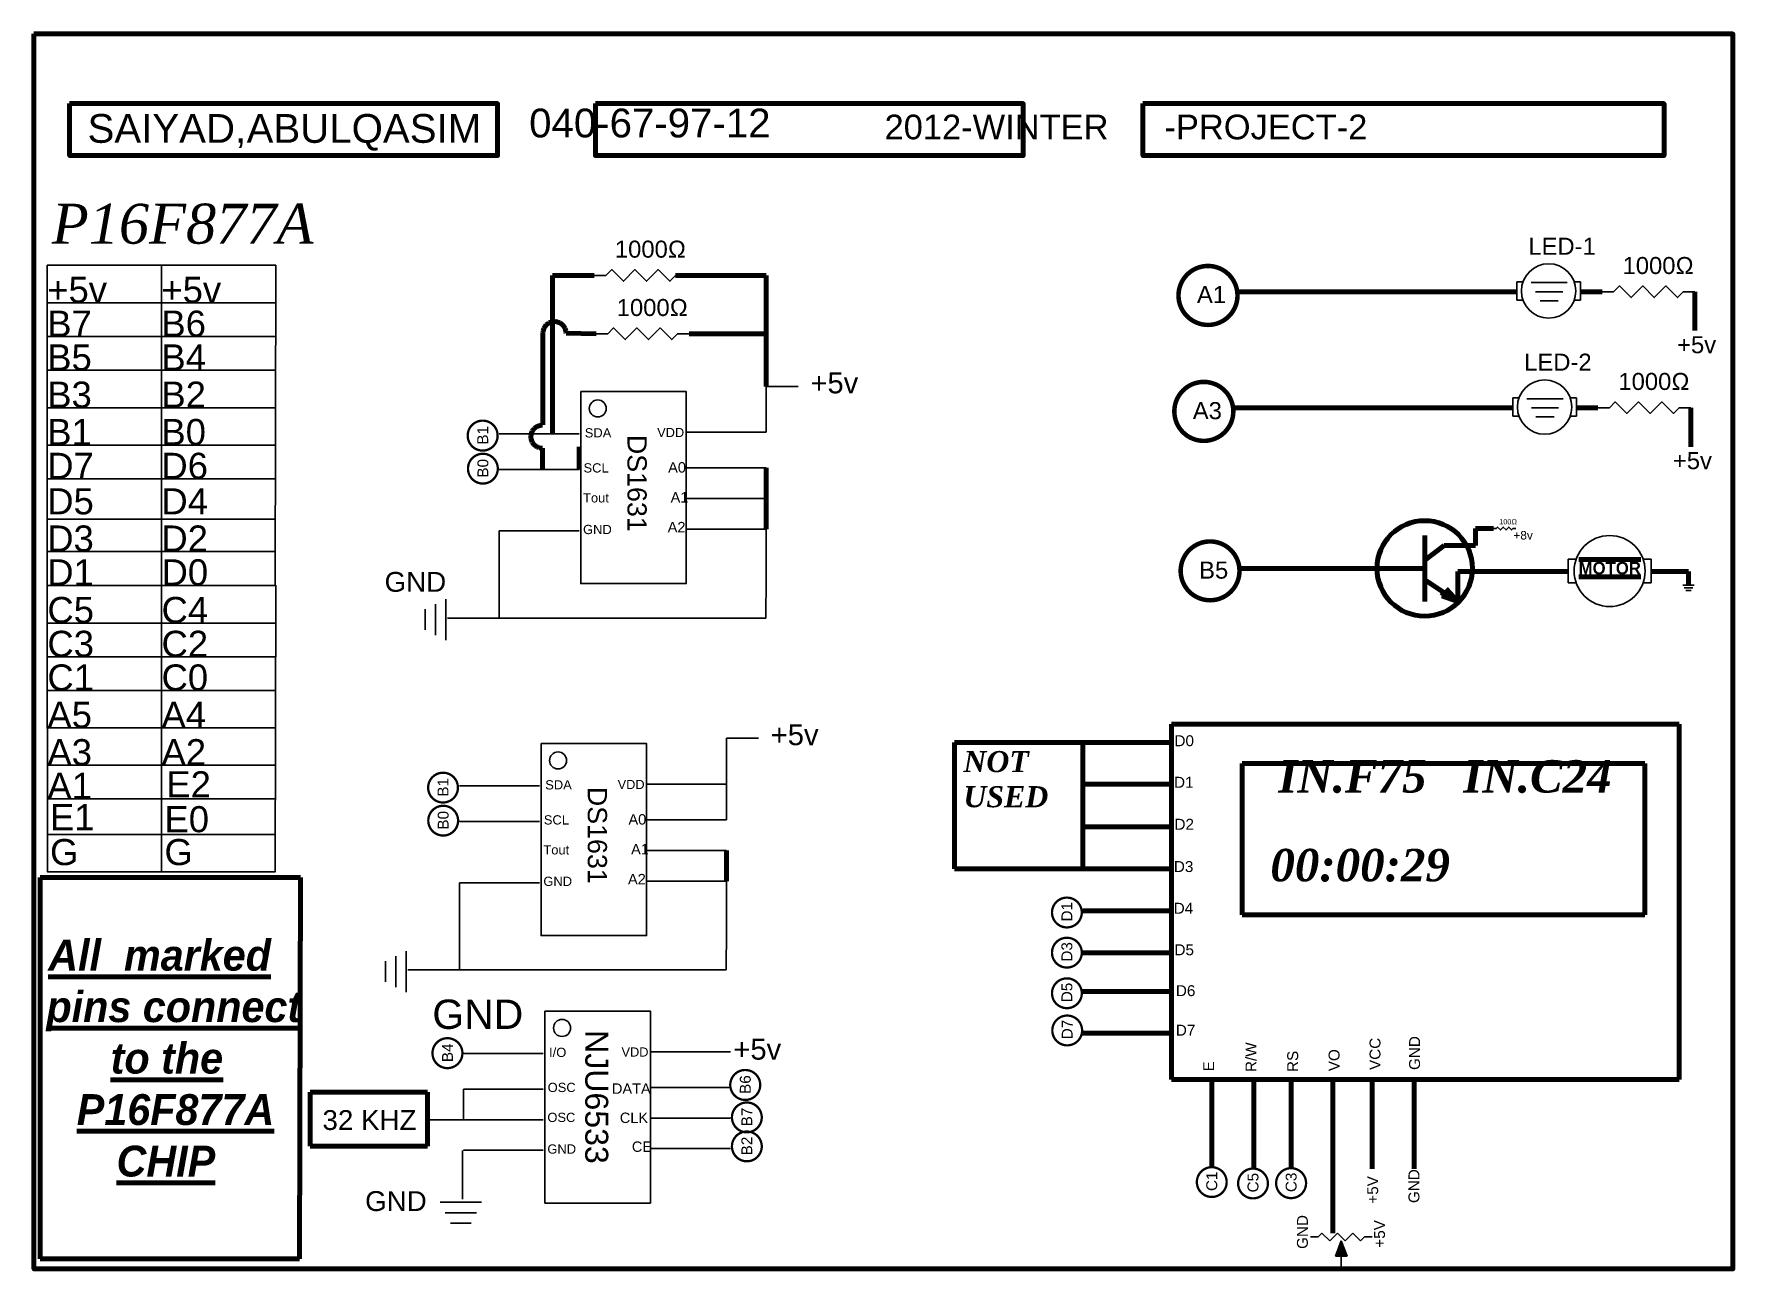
# Model space of a CAD drawing. Header units: inches. Extents: x -54.6 to 26.9, y 17.5 to 46.5.
# Drawn here: x 15.88 to 26.88, y 17.52 to 25.52 of the extents above; entities outside this region: 1.
import ezdxf

# ---------------------------------------------------------------- set-up
doc = ezdxf.new("R2010")
doc.units = ezdxf.units.IN
doc.header["$MEASUREMENT"] = 0
doc.linetypes.add('ACAD_ISO02W100', pattern=[15, 12, -3])
doc.styles.get("Standard").update_dxf_attribs({"font": 'arial.ttf'})

# ---------------------------------------------------------------- blocks, each defined once
blk = doc.blocks.new('Motor')
at = {"color": 7}
for p, q in [((0, 0.05), (0.034229, 0.05)), ((0, -0.05), (0, 0.05)), ((0.350001, 0.05), (0.316772, 0.05)), ((0.350001, -0.05), (0.350001, 0.05)), ((0, -0.05), (0.034229, -0.05)), ((0.350001, -0.05), (0.316772, -0.05))]:
    blk.add_line(p, q, dxfattribs=at)
blk.add_circle((0.175001, 0), 0.15, dxfattribs=at)
blk = doc.blocks.new('Ground')
at = {"color": 7}
for p, q in [((-0.1, 0), (0.1, 0)), ((0.075, -0.05), (-0.075, -0.05)), ((-0.05, -0.1), (0.05, -0.1))]:
    blk.add_line(p, q, dxfattribs=at)
blk = doc.blocks.new('Resistor')
at = {"color": 7}
blk.add_lwpolyline([(0, 0), (0.05, 0), (0.075, 0.025), (0.125, -0.025), (0.175, 0.025), (0.225, -0.025), (0.275, 0.025), (0.325, -0.025), (0.35, 0), (0.4, 0)], dxfattribs=at)
blk = doc.blocks.new('Resistor - Variable')
at = {"color": 7}
for p, q in [((0, 0), (0.05, 0)), ((0.05, 0), (0.075, 0.025)), ((0.075, 0.025), (0.125, -0.025)), ((0.125, -0.025), (0.175, 0.025)), ((0.175, 0.025), (0.225, -0.025)), ((0.225, -0.025), (0.275, 0.025)), ((0.275, 0.025), (0.325, -0.025)), ((0.325, -0.025), (0.35, 0)), ((0.35, 0), (0.4, 0)), ((0.2, -0.025), (0.1625, -0.125)), ((0.2375, -0.125), (0.2, -0.025)), ((0.1625, -0.125), (0.2375, -0.125)), ((0.2, -0.13), (0.2, -0.12)), ((0.2, -0.125), (0.2, -0.2))]:
    blk.add_line(p, q, dxfattribs=at)
blk.add_solid([(0.2375, -0.125), (0.2, -0.025), (0.1625, -0.125)], dxfattribs=at)

msp = doc.modelspace()

# ---------------------------------------------------------------- linework, layer by layer
for p, q in [((16.706, 24.02), (16.706, 21.946)), ((15.967, 23.776), (17.442, 23.776)), ((15.967, 23.557), (17.442, 23.557)), ((15.967, 23.339), (17.442, 23.339)), ((20.621, 22.938), (20.621, 23.235)), ((20.621, 23.235), (20.829, 23.235)), ((15.967, 23.097), (17.442, 23.097)), ((18.892, 22.927), (19.41, 22.927)), ((20.104, 22.938), (20.621, 22.938)), ((15.967, 22.855), (17.442, 22.855)), ((18.892, 22.696), (19.41, 22.696)), ((20.104, 22.707), (20.621, 22.707)), ((15.967, 22.637), (17.442, 22.637)), ((20.104, 22.509), (20.621, 22.509)), ((15.97, 22.375), (17.445, 22.375)), ((18.892, 22.3), (19.41, 22.3)), ((18.892, 22.3), (18.892, 21.734)), ((20.104, 22.311), (20.621, 22.311)), ((20.621, 22.311), (20.621, 21.996)), ((15.967, 22.165), (17.442, 22.165)), ((15.967, 21.946), (17.442, 21.946)), ((16.707, 21.946), (16.707, 20.091)), ((20.619, 21.734), (20.621, 21.996)), ((15.968, 21.702), (17.442, 21.702)), ((18.892, 21.734), (18.558, 21.734)), ((18.892, 21.734), (20.619, 21.734)), ((15.968, 21.483), (17.442, 21.483)), ((15.968, 21.265), (17.442, 21.265)), ((15.968, 21.023), (17.442, 21.023)), ((20.365, 20.658), (20.365, 20.956)), ((20.365, 20.956), (20.572, 20.956)), ((15.968, 20.782), (17.442, 20.782)), ((18.636, 20.647), (19.153, 20.647)), ((19.847, 20.658), (20.365, 20.658)), ((20.365, 20.427), (20.365, 20.658)), ((15.968, 20.563), (17.442, 20.563)), ((18.636, 20.416), (19.153, 20.416)), ((19.847, 20.427), (20.365, 20.427)), ((15.968, 20.333), (17.442, 20.333)), ((19.847, 20.229), (20.365, 20.229)), ((15.968, 20.091), (17.442, 20.091)), ((18.636, 20.02), (19.153, 20.02)), ((18.636, 20.02), (18.636, 19.455)), ((19.847, 20.031), (20.365, 20.031)), ((20.365, 20.031), (20.365, 19.716)), ((20.362, 19.455), (20.365, 19.716)), ((18.636, 19.455), (18.301, 19.455)), ((18.636, 19.455), (20.362, 19.455)), ((19.872, 18.925), (20.39, 18.925)), ((18.661, 18.914), (19.178, 18.914)), ((18.661, 18.683), (19.178, 18.683)), ((18.661, 18.683), (18.661, 18.485)), ((19.872, 18.694), (20.39, 18.694)), ((18.661, 18.485), (18.429, 18.485)), ((18.661, 18.485), (19.178, 18.485)), ((19.872, 18.496), (20.39, 18.496)), ((18.655, 18.285), (18.655, 17.97)), ((18.661, 18.287), (19.178, 18.287)), ((19.872, 18.298), (20.39, 18.298))]:
    msp.add_line(p, q)
at = {"linetype": 'ACAD_ISO02W100', "lineweight": 158}
for p, q in [((19.509, 23.954), (19.238, 23.954)), ((19.238, 23.954), (19.238, 22.927)), ((20.621, 23.954), (20.035, 23.954)), ((20.621, 23.576), (20.621, 23.954)), ((19.176, 23.58), (19.176, 22.986)), ((19.521, 23.576), (19.326, 23.58)), ((20.123, 23.576), (20.621, 23.576)), ((20.621, 23.576), (20.621, 23.235)), ((19.173, 22.835), (19.173, 22.696)), ((19.41, 22.844), (19.41, 22.696)), ((20.621, 22.707), (20.621, 22.509)), ((20.621, 22.509), (20.621, 22.311)), ((23.246, 20.928), (22.671, 20.928)), ((23.246, 20.658), (22.671, 20.658)), ((23.247, 20.381), (22.671, 20.381)), ((20.365, 20.229), (20.365, 20.031)), ((23.247, 20.11), (22.671, 20.11)), ((23.247, 19.837), (22.671, 19.837)), ((23.247, 19.566), (22.671, 19.566)), ((23.245, 19.315), (22.669, 19.315)), ((23.245, 19.045), (22.669, 19.045)), ((23.507, 18.751), (23.507, 18.175)), ((23.778, 18.751), (23.778, 18.175)), ((24.02, 18.743), (24.02, 18.175)), ((24.291, 18.743), (24.291, 17.75)), ((24.545, 18.743), (24.545, 18.167)), ((24.816, 18.743), (24.816, 18.167))]:
    msp.add_line(p, q, dxfattribs=at)
at = {"lineweight": 106}
for p, q in [((25.482, 23.848), (23.671, 23.848)), ((25.893, 23.848), (26.034, 23.848)), ((26.634, 23.848), (26.634, 23.596)), ((25.456, 23.096), (23.644, 23.096)), ((25.866, 23.096), (26.007, 23.096)), ((26.608, 23.097), (26.608, 22.844)), ((24.885, 22.27), (24.885, 21.842)), ((25.213, 22.204), (25.213, 22.314)), ((25.213, 22.314), (25.33, 22.314)), ((25.012, 22.204), (24.885, 22.109)), ((25.012, 22.204), (25.213, 22.204)), ((24.671, 22.056), (23.695, 22.056)), ((24.671, 22.056), (24.885, 22.056)), ((25.809, 22.035), (25.099, 22.035)), ((25.099, 22.035), (25.099, 21.842)), ((26.351, 22.035), (26.594, 22.035)), ((26.594, 21.947), (26.594, 22.035)), ((25.009, 21.9), (24.886, 21.982)), ((24.995, 21.878), (25.009, 21.9)), ((25.024, 21.923), (25.099, 21.842)), ((25.099, 21.842), (24.995, 21.878))]:
    msp.add_line(p, q, dxfattribs=at)
for points in [[(15.881, 25.518), (15.881, 17.518), (26.881, 17.518), (26.881, 25.518)], [(15.881, 25.518), (15.881, 17.518), (26.881, 17.518), (26.881, 25.518)], [(16.112, 25.067), (18.883, 25.067), (18.883, 24.73), (16.112, 24.73)], [(19.516, 25.067), (22.286, 25.067), (22.286, 24.73), (19.516, 24.73)], [(23.061, 25.067), (26.435, 25.067), (26.435, 24.73), (23.061, 24.73)]]:
    msp.add_lwpolyline(points, close=True, dxfattribs=at)
for points in [[(15.967, 24.02), (17.446, 24.02), (17.442, 21.946), (15.967, 21.946)], [(19.421, 23.201), (20.104, 23.201), (20.104, 21.958), (19.421, 21.958)], [(15.967, 21.946), (17.446, 21.946), (17.443, 20.091), (15.968, 20.091)], [(19.164, 20.921), (19.847, 20.921), (19.847, 19.678), (19.164, 19.678)], [(19.189, 19.188), (19.872, 19.188), (19.872, 17.945), (19.189, 17.945)]]:
    msp.add_lwpolyline(points, close=True)
at = {"linetype": 'ACAD_ISO02W100', "lineweight": 158}
for points, const_width in [([(23.291, 23.824, 1), (23.673, 23.824, 1)], 0.0292), ([(23.264, 23.073, 1), (23.646, 23.073, 1)], 0.0292), ([(18.689, 22.916, 1), (18.883, 22.916, 1)], 0.0148), ([(18.691, 22.702, 1), (18.884, 22.702, 1)], 0.0148), ([(23.305, 22.04, 1), (23.686, 22.04, 1)], 0.0292), ([(18.433, 20.636, 1), (18.626, 20.636, 1)], 0.0148), ([(18.434, 20.422, 1), (18.627, 20.422, 1)], 0.0148), ([(22.472, 19.827, 1), (22.665, 19.827, 1)], 0.0148), ([(22.472, 19.567, 1), (22.665, 19.567, 1)], 0.0148), ([(22.472, 19.304, 1), (22.665, 19.304, 1)], 0.0148), ([(22.474, 19.063, 1), (22.667, 19.063, 1)], 0.0148), ([(18.461, 18.916, 1), (18.655, 18.916, 1)], 0.0148), ([(20.389, 18.71, 1), (20.583, 18.71, 1)], 0.0148), ([(20.4, 18.5, 1), (20.593, 18.5, 1)], 0.0148), ([(20.4, 18.312, 1), (20.593, 18.312, 1)], 0.0148), ([(23.41, 18.081, 1), (23.603, 18.081, 1)], 0.0148), ([(23.677, 18.072, 1), (23.87, 18.072, 1)], 0.0148), ([(23.923, 18.074, 1), (24.117, 18.074, 1)], 0.0148)]:
    msp.add_lwpolyline(points, format="xyb", close=True, dxfattribs=dict(at, const_width=const_width))
for points in [[(23.246, 21.047), (26.532, 21.047), (26.532, 18.746), (23.246, 18.746)], [(21.841, 20.11), (22.671, 20.11), (22.671, 20.928), (21.841, 20.928)], [(22.671, 20.11), (22.671, 20.11), (22.671, 20.928), (22.671, 20.928)], [(23.704, 20.793), (26.311, 20.793), (26.311, 19.812), (23.704, 19.812)], [(15.922, 20.053), (17.607, 20.053), (17.601, 17.583), (15.922, 17.583)], [(22.671, 20.11), (21.841, 20.11), (21.841, 20.11), (22.671, 20.11)], [(17.67, 18.663), (18.428, 18.663), (18.428, 18.313), (17.67, 18.313)]]:
    msp.add_lwpolyline(points, close=True, dxfattribs=at)
for centre in [(19.531, 23.092), (19.274, 20.812), (19.3, 19.079)]:
    msp.add_circle(centre, 0.0551)
at = {"lineweight": 106}
msp.add_circle((24.885, 22.056), 0.309, dxfattribs=at)
at = {"linetype": 'ACAD_ISO02W100', "lineweight": 158}
for centre, start, end in [((19.251, 23.58), 0, 180), ((19.173, 22.909), 90, 270)]:
    msp.add_arc(centre, 0.0746, start, end, dxfattribs=at)
at = {"lineweight": 106}
msp.add_solid([(24.995, 21.878), (25.099, 21.842), (25.024, 21.923)], dxfattribs=at)

# ---------------------------------------------------------------- block references
msp.add_blockref('Motor', (-54.565, 46.319), dxfattribs=at)
for name, p, xscale, yscale, zscale in [('Resistor', (19.509, 23.954), 1.50414434509, 1.50414434509, 1.50414434509), ('Motor', (25.482, 23.853), 1.174082550240212, 1.174082550240212, 1.174082550240212), ('Ground', (25.691, 23.907), 1.174082550240212, 1.174082550240212, 1.174082550240212), ('Resistor', (26.033, 23.848), 1.50414434509, 1.50414434509, 1.50414434509), ('Resistor', (19.521, 23.576), 1.50414434509, 1.50414434509, 1.50414434509), ('Motor', (25.456, 23.101), 1.174082550240212, 1.174082550240212, 1.174082550240212), ('Ground', (25.664, 23.155), 1.174082550240212, 1.174082550240212, 1.174082550240212), ('Resistor', (26.006, 23.097), 1.50414434509, 1.50414434509, 1.50414434509), ('Resistor', (25.33, 22.314), 0.3618583829886918, 0.3618583829886918, 0.3618583829886918), ('Motor', (25.814, 22.039), 1.533379276687954, 1.533379276687954, 1.533379276687954), ('Ground', (26.593, 21.948), 0.3618583829886918, 0.3618583829886918, 0.3618583829886918)]:
    msp.add_blockref(name, p, dxfattribs=dict(at, xscale=xscale, yscale=yscale, zscale=zscale))
at = {"xscale": 1.336946867074004, "yscale": 1.336946867074004, "zscale": 1.336946867074004, "rotation": 270}
for p in [(18.547, 21.724), (18.29, 19.444)]:
    msp.add_blockref('Ground', p, dxfattribs=at)
at = {"xscale": 1.344375341739493, "yscale": 1.344375341739493, "zscale": 1.344375341739493}
msp.add_blockref('Ground', (18.645, 17.95), dxfattribs=at)
at = {"linetype": 'ACAD_ISO02W100', "lineweight": 158}
msp.add_blockref('Resistor - Variable', (24.145, 17.726), dxfattribs=at)

# ---------------------------------------------------------------- texts
at = {"lineweight": 106}
note = msp.add_mtext_dynamic_manual_height_columns('SAIYAD,    ', width=0.28171, gutter_width=0.748, heights=[0.334, 0], dxfattribs=dict(at, insert=(16.228, 24.999), char_height=0.18635, attachment_point=1))
for column, words in zip(note.columns.linked_columns, ['ABULQASIM']):
    column.text = words
note = msp.add_mtext_dynamic_manual_height_columns('  ', width=0.28171, gutter_width=0.741, heights=[0.304, 0], dxfattribs=dict(at, insert=(19.087, 25.034), char_height=0.18635, attachment_point=1))
for column, words in zip(note.columns.linked_columns, ['040-67-97-12']):
    column.text = words
note = msp.add_mtext_dynamic_manual_height_columns('  ', width=1.06923, gutter_width=0.743, heights=[0.255, 0.276, 0.656], dxfattribs=dict(at, insert=(21.388, 24.995), char_height=0.15966, attachment_point=1))
for column, words in zip(note.columns.linked_columns, ['2012-WINTER ', '-PROJECT-2\\P']):
    column.text = words
at = {"attachment_point": 1}
for s, insert, char_height in [('{\\fTimes New Roman|b0|i1|c0|p18;P16F877A}', (15.997, 24.418), 0.25874), ('+5v', (15.967, 23.945), 0.1689), ('+5v', (16.706, 23.945), 0.1689), ('B7', (15.967, 23.726), 0.1689), ('B6', (16.706, 23.726), 0.1689), ('B5', (15.967, 23.507), 0.1689), ('B4', (16.706, 23.507), 0.1689), ('+5v', (20.908, 23.325), 0.1352), ('B3', (15.967, 23.266), 0.1689), ('B2', (16.706, 23.266), 0.1689), ('B1', (15.967, 23.024), 0.1689), ('B0', (16.706, 23.024), 0.1689), ('SDA', (19.447, 22.964), 0.0599), ('VDD', (19.916, 22.966), 0.0592), ('D7', (15.967, 22.805), 0.1689), ('D6', (16.706, 22.805), 0.1689), ('SCL', (19.439, 22.737), 0.0599), ('A0', (19.987, 22.744), 0.0673), ('D5', (15.967, 22.575), 0.1689), ('D4', (16.706, 22.575), 0.1689), ('A1', (20.003, 22.55), 0.0673), ('Tout', (19.436, 22.543), 0.0599), ('D3', (15.967, 22.334), 0.1689), ('D2', (16.706, 22.334), 0.1689), ('GND', (19.436, 22.338), 0.0599), ('A2', (19.984, 22.357), 0.0673), ('D1', (15.967, 22.115), 0.1689), ('D0', (16.707, 22.115), 0.1689), ('GND', (18.151, 22.033), 0.1285), ('C5', (15.968, 21.871), 0.1689), ('C4', (16.707, 21.871), 0.1689), ('C3', (15.968, 21.652), 0.1689), ('C2', (16.707, 21.652), 0.1689), ('C1', (15.968, 21.434), 0.1689), ('C0', (16.707, 21.434), 0.1689), ('A5', (15.968, 21.192), 0.1689), ('A4', (16.707, 21.192), 0.1689), ('+5v', (20.651, 21.046), 0.1352), ('A3', (15.968, 20.95), 0.1689), ('A2', (16.707, 20.95), 0.1689), ('A1', (15.968, 20.732), 0.1689), ('E2', (16.738, 20.742), 0.1689), ('SDA', (19.191, 20.684), 0.0599), ('VDD', (19.66, 20.686), 0.0592), ('E1', (15.985, 20.529), 0.1689), ('E0', (16.726, 20.516), 0.1689), ('A0', (19.73, 20.464), 0.0673), ('SCL', (19.182, 20.457), 0.0599), ('G', (15.985, 20.303), 0.169), ('G', (16.726, 20.303), 0.169), ('Tout', (19.179, 20.263), 0.0599), ('A1', (19.747, 20.271), 0.0673), ('GND', (19.179, 20.059), 0.0599), ('A2', (19.727, 20.077), 0.0673), ('GND', (18.46, 19.263), 0.1898), ('I/O', (19.216, 18.951), 0.0599), ('VDD', (19.685, 18.953), 0.0592), ('+5v', (20.409, 19.009), 0.1352), ('OSC', (19.207, 18.724), 0.0599), ('DATA', (19.623, 18.72), 0.0673), ('32 KHZ', (17.749, 18.547), 0.1285), ('OSC', (19.205, 18.53), 0.0599), ('CLK', (19.674, 18.531), 0.0673), ('GND', (19.205, 18.325), 0.0599), ('CE', (19.752, 18.344), 0.0673), ('GND', (18.025, 18.022), 0.1285)]:
    msp.add_mtext_dynamic_manual_height_columns(s, width=0.59515, gutter_width=1, heights=[0], dxfattribs=dict(at, insert=insert, char_height=char_height))
at = {"lineweight": 106, "attachment_point": 1}
for s, width, heights, insert, char_height in [('1000Ω ', 0.3559, [0.483], (19.642, 24.179), 0.1103), ('LED-1', 0.3559, [0.483], (25.556, 24.198), 0.1103), ('1000Ω ', 0.3559, [0.483], (26.166, 24.073), 0.1103), ('  A1', 0.3559, [0], (23.325, 23.885), 0.1103), ('1000Ω ', 0.3559, [0.483], (19.654, 23.801), 0.1103), ('+5v', 0.3559, [0], (26.519, 23.56), 0.1103), ('LED-2', 0.3559, [0.483], (25.529, 23.447), 0.1103), ('1000Ω ', 0.3559, [0.483], (26.139, 23.322), 0.1103), ('  A3', 0.3559, [0], (23.298, 23.133), 0.1103), ('+5v', 0.3559, [0], (26.492, 22.809), 0.1103), ('100Ω', 0.3559, [0], (25.367, 22.375), 0.034), ('+8v', 0.3559, [0], (25.459, 22.298), 0.0551), ('{\\Fbold|c0;\\L\\OMOTOR}', 0.3559, [0], (25.882, 22.098), 0.08091), ('  B5', 0.3559, [0], (23.339, 22.1), 0.1103), ('D0', 0.3559, [0], (23.265, 20.975), 0.0707), ('{\\fTimes New Roman|b1|i1|c0|p16;NOT\\H1.4174x; \\H0.70552x;\\PUSED\\H1.6942x; }', 2.52344, [0.686], (21.898, 20.873), 0.13651), ('{\\fTimes New Roman|b1|i1|c0|p16;IN.F75  \\fTimes New Roman|b0|i1|c0|p16; \\fTimes New Roman|b1|i1|c0|p16;IN.C24\\H1.4167x; }', 2.52344, [0.686], (23.937, 20.814), 0.209911), ('D1', 0.3559, [0], (23.262, 20.706), 0.0707), ('D2', 0.3559, [0], (23.265, 20.434), 0.0707), ('{\\fTimes New Roman|b1|i1|c0|p16;00:00:29\\H1.4217x; }', 2.52344, [0.686], (23.886, 20.239), 0.20991), ('D3', 0.3559, [0], (23.261, 20.16), 0.0707), ('D4', 0.3559, [0], (23.26, 19.89), 0.0707), ('D5', 0.3559, [0], (23.265, 19.621), 0.0707), ('D6', 0.3559, [0], (23.274, 19.356), 0.0707), ('D7', 0.3559, [0], (23.274, 19.1), 0.0707)]:
    msp.add_mtext_dynamic_manual_height_columns(s, width=width, gutter_width=1, heights=heights, dxfattribs=dict(at, insert=insert, char_height=char_height))
at = {"lineweight": 106, "char_height": 0.0707, "attachment_point": 1, "rotation": 90}
for s, insert in [('B1', (18.751, 22.858)), ('B0', (18.752, 22.644)), ('B1', (18.494, 20.578)), ('B0', (18.495, 20.364)), ('D1', (22.533, 19.769)), ('D3', (22.533, 19.509)), ('D5', (22.533, 19.246)), ('D7', (22.535, 19.006)), ('B4', (18.523, 18.858)), ('R/W', (23.725, 18.794)), ('RS', (23.995, 18.794)), ('VO', (24.263, 18.799)), ('VCC', (24.528, 18.807)), ('GND', (24.784, 18.807)), ('E', (23.451, 18.798)), ('B6', (20.451, 18.652)), ('B7', (20.461, 18.442)), ('B2', (20.461, 18.254)), ('GND', (24.78, 17.945)), ('C1', (23.471, 18.023)), ('C5', (23.738, 18.014)), ('C3', (23.985, 18.016)), ('+5V', (24.513, 17.941)), ('GND', (24.058, 17.648)), ('+5V', (24.557, 17.656))]:
    msp.add_mtext_dynamic_manual_height_columns(s, width=0.3559, gutter_width=1, heights=[0], dxfattribs=dict(at, insert=insert))
at = {"attachment_point": 1, "rotation": 270}
for s, insert, char_height in [('DS1631', (19.848, 22.921), 0.1244), ('DS1631', (19.591, 20.641), 0.1244), ('NJU6533', (19.599, 19.065), 0.1486)]:
    msp.add_mtext_dynamic_manual_height_columns(s, width=0.59515, gutter_width=1, heights=[0], dxfattribs=dict(at, insert=insert, char_height=char_height))
at = {"linetype": 'ACAD_ISO02W100', "lineweight": 158, "insert": (15.965, 19.984), "char_height": 0.2, "attachment_point": 1}
msp.add_mtext_dynamic_manual_height_columns('\\pi0.79355;{\\fBerlin Sans FB Demi|b1|i1|c0|p34;\\L\\P\\pi0.0085439;All  marked \\P\\pi-0.0033692;pins connect \\P\\pi0.41261;to the \\P\\pi0.19306;P16F877A \\P\\pi0.45073;CHIP}', width=1.58709, gutter_width=1, heights=[0], dxfattribs=at)

doc.saveas('drawing.dxf')
